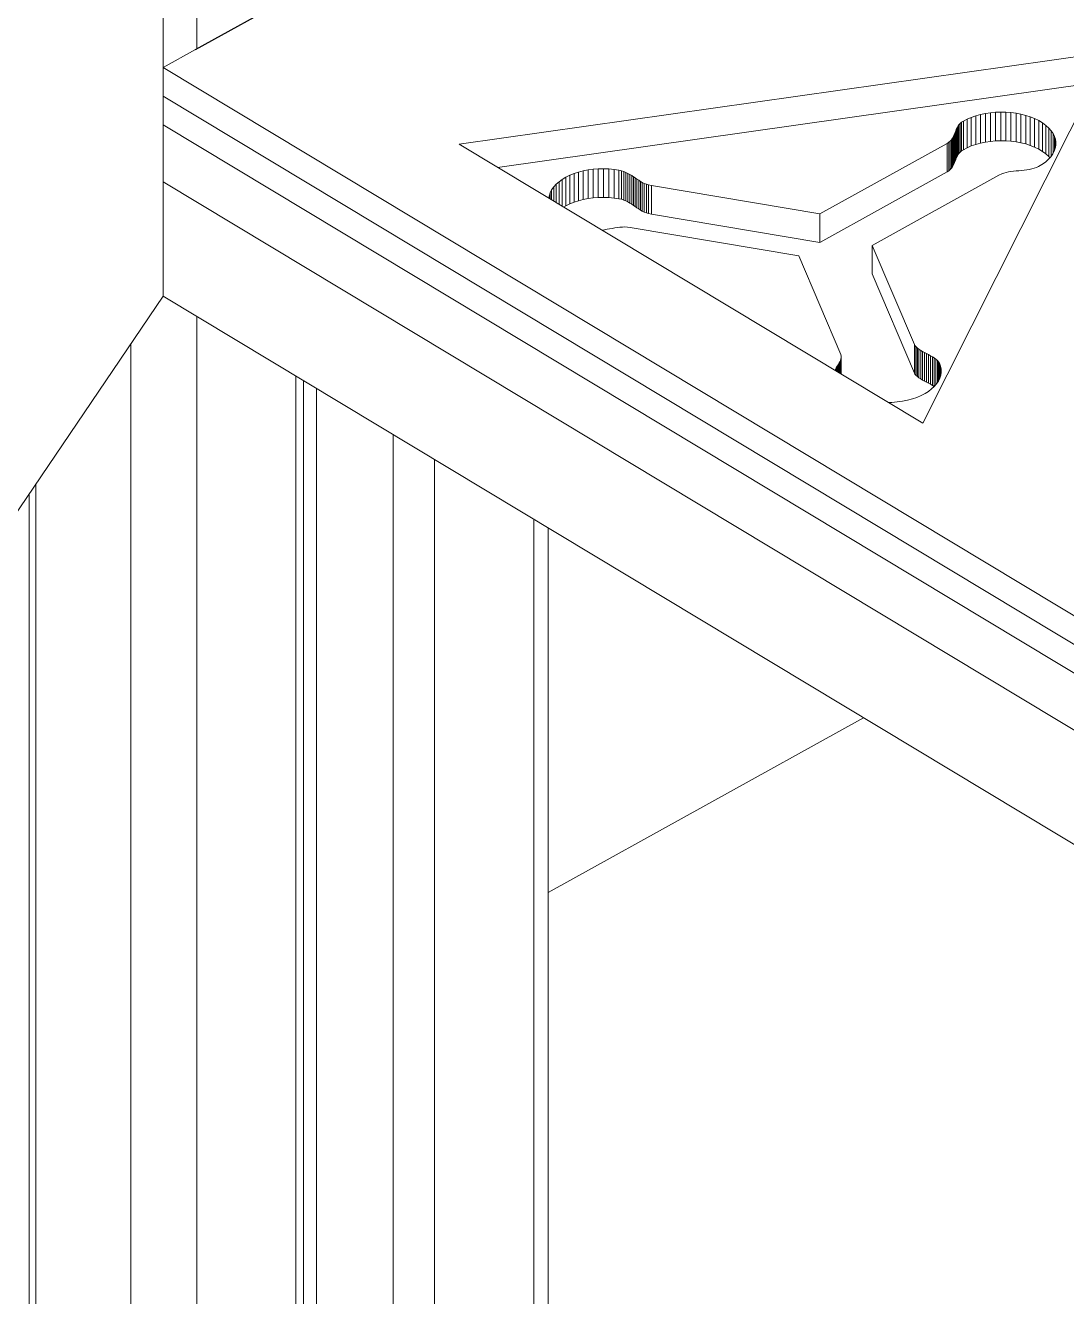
# Model space of a CAD drawing. Header units: inches. Extents: x 4 to 26.1, y 6.7 to 41.9.
# Drawn here: x 8.786 to 10.646, y 15.035 to 17.304 of the extents above; entities that cross this region are included whole.
import ezdxf

# ---------------------------------------------------------------- set-up
doc = ezdxf.new("R2010")
doc.units = ezdxf.units.IN
doc.header["$MEASUREMENT"] = 0
doc.layers.add('rails', color=7, linetype='Continuous', lineweight=35, true_color=0xd4d4d4)

# ---------------------------------------------------------------- blocks, each defined once
blk = doc.blocks.new('A$C382235AA')
at = {"color": 0, "linetype": 'Continuous', "lineweight": 0, "extrusion": (-4.89431e-17, 0.816497, 0.57735)}
for p, q in [((-16.7289, 11.5277), (-16.7289, 25.8164)), ((-16.7889, 11.0863), (-16.7889, 25.7832)), ((-16.7308, 11.5267), (-16.7889, 11.4945)), ((-16.2602, 11.3575), (-15.0988, 11.5223)), ((-15.0988, 11.5223), (-15.4323, 10.8593)), ((-16.7889, 11.4945), (-8.7719, 6.6688)), ((-16.7889, 11.4435), (-16.7889, 11.4945)), ((-15.1265, 11.4673), (-16.1915, 11.3162)), ((-16.7889, 11.4435), (-8.7719, 6.6178)), ((-16.7889, 11.3925), (-16.7889, 11.4435)), ((-8.7719, 6.6178), (-16.7889, 11.4435)), ((-15.3656, 11.3945), (-15.3629, 11.3968)), ((-15.3629, 11.3968), (-15.3597, 11.3989)), ((-15.3629, 11.3457), (-15.3629, 11.3968)), ((-15.3597, 11.3989), (-15.3533, 11.4022)), ((-15.3597, 11.3479), (-15.3597, 11.3989)), ((-15.3533, 11.4022), (-15.3456, 11.4056)), ((-15.3533, 11.3512), (-15.3533, 11.4022)), ((-15.3456, 11.4056), (-15.3375, 11.4084)), ((-15.3456, 11.3545), (-15.3456, 11.4056)), ((-15.3375, 11.4084), (-15.329, 11.4107)), ((-15.3375, 11.3574), (-15.3375, 11.4084)), ((-15.329, 11.4107), (-15.3203, 11.4125)), ((-15.329, 11.3597), (-15.329, 11.4107)), ((-15.3203, 11.4125), (-15.3113, 11.4139)), ((-15.3203, 11.3615), (-15.3203, 11.4125)), ((-15.3113, 11.4139), (-15.3022, 11.4147)), ((-15.3113, 11.3628), (-15.3113, 11.4139)), ((-15.3022, 11.4147), (-15.2931, 11.415)), ((-15.3022, 11.3637), (-15.3022, 11.4147)), ((-15.2931, 11.364), (-15.2931, 11.415)), ((-15.2931, 11.415), (-15.2839, 11.4148)), ((-15.2839, 11.3638), (-15.2839, 11.4148)), ((-15.2839, 11.4148), (-15.2748, 11.4142)), ((-15.2748, 11.3631), (-15.2748, 11.4142)), ((-15.2748, 11.4142), (-15.2658, 11.413)), ((-15.2658, 11.362), (-15.2658, 11.413)), ((-15.2658, 11.413), (-15.2571, 11.4113)), ((-15.2571, 11.3603), (-15.2571, 11.4113)), ((-15.2571, 11.4113), (-15.2485, 11.4092)), ((-15.2485, 11.3582), (-15.2485, 11.4092)), ((-15.2485, 11.4092), (-15.2403, 11.4066)), ((-15.2403, 11.3555), (-15.2403, 11.4066)), ((-15.2403, 11.4066), (-15.2325, 11.4034)), ((-15.2325, 11.3524), (-15.2325, 11.4034)), ((-15.2325, 11.4034), (-15.2251, 11.3998)), ((-15.2251, 11.3488), (-15.2251, 11.3998)), ((-15.2251, 11.3998), (-15.2183, 11.3957)), ((-15.2183, 11.3447), (-15.2183, 11.3957)), ((-15.2183, 11.3957), (-15.2123, 11.3913)), ((-8.7719, 6.5667), (-16.7889, 11.3925)), ((-16.7889, 11.3925), (-8.7719, 6.5667)), ((-16.7889, 11.2904), (-16.7889, 11.3925)), ((-15.3779, 11.3707), (-15.3767, 11.3734)), ((-15.3767, 11.3734), (-15.3756, 11.376)), ((-15.3767, 11.3223), (-15.3767, 11.3734)), ((-15.3756, 11.376), (-15.3746, 11.3788)), ((-15.3756, 11.325), (-15.3756, 11.376)), ((-15.3746, 11.3788), (-15.3735, 11.3815)), ((-15.3746, 11.3277), (-15.3746, 11.3788)), ((-15.3735, 11.3815), (-15.3724, 11.3842)), ((-15.3735, 11.3305), (-15.3735, 11.3815)), ((-15.3724, 11.3842), (-15.3711, 11.3869)), ((-15.3724, 11.3332), (-15.3724, 11.3842)), ((-15.3711, 11.3869), (-15.3696, 11.3895)), ((-15.3711, 11.3358), (-15.3711, 11.3869)), ((-15.3696, 11.3895), (-15.3678, 11.392)), ((-15.3696, 11.3385), (-15.3696, 11.3895)), ((-15.3678, 11.392), (-15.3656, 11.3945)), ((-15.3678, 11.341), (-15.3678, 11.392)), ((-15.3656, 11.3434), (-15.3656, 11.3945)), ((-15.2123, 11.3403), (-15.2123, 11.3913)), ((-15.2123, 11.3913), (-15.2072, 11.3866)), ((-15.2072, 11.3356), (-15.2072, 11.3866)), ((-15.2072, 11.3866), (-15.203, 11.3818)), ((-15.203, 11.3363), (-15.203, 11.3818)), ((-15.203, 11.3818), (-15.1996, 11.3768)), ((-15.1996, 11.3414), (-15.1996, 11.3768)), ((-15.1996, 11.3768), (-15.1971, 11.3716)), ((-15.4323, 10.8593), (-16.2602, 11.3575)), ((-15.6159, 11.2334), (-15.3889, 11.3591)), ((-15.3889, 11.3591), (-15.3857, 11.3612)), ((-15.3889, 11.3081), (-15.3889, 11.3591)), ((-15.3857, 11.3612), (-15.3831, 11.3634)), ((-15.3857, 11.3102), (-15.3857, 11.3612)), ((-15.3831, 11.3634), (-15.3811, 11.3657)), ((-15.3831, 11.3124), (-15.3831, 11.3634)), ((-15.3811, 11.3657), (-15.3793, 11.3682)), ((-15.3811, 11.3147), (-15.3811, 11.3657)), ((-15.3793, 11.3682), (-15.3779, 11.3707)), ((-15.3793, 11.3172), (-15.3793, 11.3682)), ((-15.3779, 11.3197), (-15.3779, 11.3707)), ((-15.3533, 11.3512), (-15.3597, 11.3479)), ((-15.3456, 11.3545), (-15.3533, 11.3512)), ((-15.3375, 11.3574), (-15.3456, 11.3545)), ((-15.329, 11.3597), (-15.3375, 11.3574)), ((-15.3203, 11.3615), (-15.329, 11.3597)), ((-15.3113, 11.3628), (-15.3203, 11.3615)), ((-15.3022, 11.3637), (-15.3113, 11.3628)), ((-15.2931, 11.364), (-15.3022, 11.3637)), ((-15.2839, 11.3638), (-15.2931, 11.364)), ((-15.2748, 11.3631), (-15.2839, 11.3638)), ((-15.2658, 11.362), (-15.2748, 11.3631)), ((-15.2571, 11.3603), (-15.2658, 11.362)), ((-15.2485, 11.3582), (-15.2571, 11.3603)), ((-15.2403, 11.3555), (-15.2485, 11.3582)), ((-15.2325, 11.3524), (-15.2403, 11.3555)), ((-15.2251, 11.3488), (-15.2325, 11.3524)), ((-15.1958, 11.3506), (-15.1976, 11.3454)), ((-15.1971, 11.3466), (-15.1971, 11.3716)), ((-15.1971, 11.3716), (-15.1955, 11.3664)), ((-15.1948, 11.3558), (-15.1958, 11.3506)), ((-15.1955, 11.352), (-15.1955, 11.3664)), ((-15.1955, 11.3664), (-15.1947, 11.3611)), ((-15.1947, 11.3611), (-15.1948, 11.3558)), ((-15.3746, 11.3277), (-15.3756, 11.325)), ((-15.3735, 11.3305), (-15.3746, 11.3277)), ((-15.3724, 11.3332), (-15.3735, 11.3305)), ((-15.3711, 11.3358), (-15.3724, 11.3332)), ((-15.3696, 11.3385), (-15.3711, 11.3358)), ((-15.3678, 11.341), (-15.3696, 11.3385)), ((-15.3656, 11.3434), (-15.3678, 11.341)), ((-15.3629, 11.3457), (-15.3656, 11.3434)), ((-15.3597, 11.3479), (-15.3629, 11.3457)), ((-15.2183, 11.3447), (-15.2251, 11.3488)), ((-15.2123, 11.3403), (-15.2183, 11.3447)), ((-15.2081, 11.3305), (-15.2133, 11.3259)), ((-15.2072, 11.3356), (-15.2123, 11.3403)), ((-15.2037, 11.3353), (-15.2081, 11.3305)), ((-15.2054, 11.3335), (-15.2072, 11.3356)), ((-15.2002, 11.3403), (-15.2037, 11.3353)), ((-15.1976, 11.3454), (-15.2002, 11.3403)), ((-16.0625, 11.3022), (-16.055, 11.3052)), ((-16.055, 11.3052), (-16.047, 11.3078)), ((-16.055, 11.2542), (-16.055, 11.3052)), ((-16.047, 11.3078), (-16.0386, 11.31)), ((-16.047, 11.2568), (-16.047, 11.3078)), ((-16.0386, 11.31), (-16.0299, 11.3117)), ((-16.0386, 11.2589), (-16.0386, 11.31)), ((-16.0299, 11.3117), (-16.0209, 11.3129)), ((-16.0299, 11.2606), (-16.0299, 11.3117)), ((-16.0209, 11.3129), (-16.0117, 11.3136)), ((-16.0209, 11.2618), (-16.0209, 11.3129)), ((-16.0117, 11.3136), (-16.0024, 11.3138)), ((-16.0117, 11.2626), (-16.0117, 11.3136)), ((-16.0024, 11.2628), (-16.0024, 11.3138)), ((-16.0024, 11.3138), (-15.9929, 11.3135)), ((-15.9929, 11.2624), (-15.9929, 11.3135)), ((-15.9929, 11.3135), (-15.9834, 11.3126)), ((-15.9834, 11.2616), (-15.9834, 11.3126)), ((-15.9834, 11.3126), (-15.975, 11.3113)), ((-15.975, 11.2603), (-15.975, 11.3113)), ((-15.975, 11.3113), (-15.9705, 11.3103)), ((-15.9705, 11.2593), (-15.9705, 11.3103)), ((-15.9705, 11.3103), (-15.9663, 11.309)), ((-15.9663, 11.2579), (-15.9663, 11.309)), ((-15.9663, 11.309), (-15.9624, 11.3074)), ((-15.9624, 11.2564), (-15.9624, 11.3074)), ((-15.9624, 11.3074), (-15.9588, 11.3056)), ((-15.9588, 11.2546), (-15.9588, 11.3056)), ((-15.9588, 11.3056), (-15.9553, 11.3037)), ((-15.3889, 11.3081), (-15.6159, 11.1824)), ((-15.3857, 11.3102), (-15.3889, 11.3081)), ((-15.3831, 11.3124), (-15.3857, 11.3102)), ((-15.3811, 11.3147), (-15.3831, 11.3124)), ((-15.3793, 11.3172), (-15.3811, 11.3147)), ((-15.3779, 11.3197), (-15.3793, 11.3172)), ((-15.3767, 11.3223), (-15.3779, 11.3197)), ((-15.3756, 11.325), (-15.3767, 11.3223)), ((-15.2914, 11.3047), (-15.2966, 11.3022)), ((-15.2876, 11.3061), (-15.2914, 11.3047)), ((-15.2835, 11.3072), (-15.2876, 11.3061)), ((-15.2793, 11.3081), (-15.2835, 11.3072)), ((-15.2748, 11.3088), (-15.2793, 11.3081)), ((-15.2702, 11.3094), (-15.2748, 11.3088)), ((-15.2656, 11.3099), (-15.2702, 11.3094)), ((-15.2608, 11.3104), (-15.2656, 11.3099)), ((-15.2561, 11.3109), (-15.2608, 11.3104)), ((-15.2514, 11.3114), (-15.2561, 11.3109)), ((-15.2467, 11.312), (-15.2514, 11.3114)), ((-15.2421, 11.3128), (-15.2467, 11.312)), ((-15.2376, 11.3137), (-15.2421, 11.3128)), ((-15.2333, 11.3149), (-15.2376, 11.3137)), ((-15.2293, 11.3163), (-15.2333, 11.3149)), ((-15.2254, 11.3181), (-15.2293, 11.3163)), ((-15.2194, 11.3216), (-15.2254, 11.3181)), ((-15.2133, 11.3259), (-15.2194, 11.3216)), ((-16.7889, 11.2904), (-16.7889, 11.0863)), ((-16.7889, 11.2904), (-8.8284, 6.4987)), ((-8.7719, 6.4647), (-16.7889, 11.2904)), ((-16.095, 11.2761), (-16.0914, 11.2813)), ((-16.0914, 11.2813), (-16.0869, 11.2862)), ((-16.0914, 11.2559), (-16.0914, 11.2813)), ((-16.0869, 11.2862), (-16.0818, 11.2907)), ((-16.0869, 11.2533), (-16.0869, 11.2862)), ((-16.0818, 11.2907), (-16.076, 11.2949)), ((-16.0818, 11.2502), (-16.0818, 11.2907)), ((-16.076, 11.2949), (-16.0695, 11.2987)), ((-16.076, 11.2467), (-16.076, 11.2949)), ((-16.0695, 11.2987), (-16.0625, 11.3022)), ((-16.0695, 11.2477), (-16.0695, 11.2987)), ((-16.0625, 11.2511), (-16.0625, 11.3022)), ((-15.9553, 11.2527), (-15.9553, 11.3037)), ((-15.9553, 11.3037), (-15.9521, 11.3017)), ((-15.9521, 11.2506), (-15.9521, 11.3017)), ((-15.9521, 11.3017), (-15.9489, 11.2995)), ((-15.9489, 11.2485), (-15.9489, 11.2995)), ((-15.9489, 11.2995), (-15.9458, 11.2974)), ((-15.9458, 11.2464), (-15.9458, 11.2974)), ((-15.9458, 11.2974), (-15.9428, 11.2952)), ((-15.9428, 11.2442), (-15.9428, 11.2952)), ((-15.9428, 11.2952), (-15.9396, 11.2932)), ((-15.9396, 11.2421), (-15.9396, 11.2932)), ((-15.9396, 11.2932), (-15.9365, 11.2912)), ((-15.9365, 11.2401), (-15.9365, 11.2912)), ((-15.9365, 11.2912), (-15.9331, 11.2893)), ((-15.9331, 11.2383), (-15.9331, 11.2893)), ((-15.9331, 11.2893), (-15.9296, 11.2876)), ((-15.9296, 11.2366), (-15.9296, 11.2876)), ((-15.9296, 11.2876), (-15.9259, 11.2862)), ((-15.9259, 11.2351), (-15.9259, 11.2862)), ((-15.9259, 11.2862), (-15.9219, 11.285)), ((-15.9219, 11.2339), (-15.9219, 11.285)), ((-15.9219, 11.285), (-15.9165, 11.2838)), ((-15.9165, 11.2328), (-15.9165, 11.2838)), ((-15.9165, 11.2838), (-15.6159, 11.2334)), ((-15.2966, 11.3022), (-15.5226, 11.1771)), ((-16.1001, 11.2612), (-16.0995, 11.2651)), ((-16.0995, 11.2651), (-16.0977, 11.2706)), ((-16.0995, 11.2608), (-16.0995, 11.2651)), ((-16.0977, 11.2706), (-16.095, 11.2761)), ((-16.0977, 11.2598), (-16.0977, 11.2706)), ((-16.095, 11.2581), (-16.095, 11.2761)), ((-16.0386, 11.2589), (-16.047, 11.2568)), ((-16.0299, 11.2606), (-16.0386, 11.2589)), ((-16.0209, 11.2618), (-16.0299, 11.2606)), ((-16.0117, 11.2626), (-16.0209, 11.2618)), ((-16.0024, 11.2628), (-16.0117, 11.2626)), ((-15.9929, 11.2624), (-16.0024, 11.2628)), ((-15.9834, 11.2616), (-15.9929, 11.2624)), ((-15.975, 11.2603), (-15.9834, 11.2616)), ((-15.9705, 11.2593), (-15.975, 11.2603)), ((-15.9663, 11.2579), (-15.9705, 11.2593)), ((-16.0695, 11.2477), (-16.0736, 11.2453)), ((-16.0625, 11.2511), (-16.0695, 11.2477)), ((-16.055, 11.2542), (-16.0625, 11.2511)), ((-16.047, 11.2568), (-16.055, 11.2542)), ((-15.9624, 11.2564), (-15.9663, 11.2579)), ((-15.9588, 11.2546), (-15.9624, 11.2564)), ((-15.9553, 11.2527), (-15.9588, 11.2546)), ((-15.9521, 11.2506), (-15.9553, 11.2527)), ((-15.9489, 11.2485), (-15.9521, 11.2506)), ((-15.9458, 11.2464), (-15.9489, 11.2485)), ((-15.9428, 11.2442), (-15.9458, 11.2464)), ((-15.9396, 11.2421), (-15.9428, 11.2442)), ((-15.9365, 11.2401), (-15.9396, 11.2421)), ((-15.9331, 11.2383), (-15.9365, 11.2401)), ((-15.9296, 11.2366), (-15.9331, 11.2383)), ((-15.9259, 11.2351), (-15.9296, 11.2366)), ((-15.9219, 11.2339), (-15.9259, 11.2351)), ((-15.9165, 11.2328), (-15.9219, 11.2339)), ((-15.6159, 11.1824), (-15.9165, 11.2328)), ((-15.6159, 11.1824), (-15.6159, 11.2334)), ((-16.0007, 11.2049), (-16.0054, 11.2042)), ((-15.9961, 11.2057), (-16.0007, 11.2049)), ((-15.9915, 11.2066), (-15.9961, 11.2057)), ((-15.9869, 11.2074), (-15.9915, 11.2066)), ((-15.9823, 11.2082), (-15.9869, 11.2074)), ((-15.9777, 11.2089), (-15.9823, 11.2082)), ((-15.9732, 11.2095), (-15.9777, 11.2089)), ((-15.9687, 11.2098), (-15.9732, 11.2095)), ((-15.9642, 11.2099), (-15.9687, 11.2098)), ((-15.9597, 11.2097), (-15.9642, 11.2099)), ((-15.9547, 11.2091), (-15.9597, 11.2097)), ((-15.6537, 11.1586), (-15.9547, 11.2091)), ((-15.5226, 11.1261), (-15.5226, 11.1771)), ((-15.5226, 11.1771), (-15.4472, 11)), ((-15.5787, 10.9823), (-15.6537, 11.1586)), ((-15.4472, 10.949), (-15.5226, 11.1261)), ((-21.7094, 3.8282), (-16.7889, 11.0863)), ((-8.8284, 6.2946), (-16.7889, 11.0863)), ((-16.7289, 8.8741), (-16.7289, 11.0502)), ((-16.8462, 6.426), (-16.8462, 11.0016)), ((-15.4472, 10.949), (-15.4472, 11)), ((-15.4472, 11), (-15.4462, 10.9983)), ((-15.4462, 10.9472), (-15.4462, 10.9983)), ((-15.4462, 10.9983), (-15.4443, 10.9959)), ((-15.4443, 10.9449), (-15.4443, 10.9959)), ((-15.4443, 10.9959), (-15.4419, 10.9937)), ((-15.4419, 10.9427), (-15.4419, 10.9937)), ((-15.4419, 10.9937), (-15.4391, 10.9916)), ((-15.4391, 10.9406), (-15.4391, 10.9916)), ((-15.4391, 10.9916), (-15.436, 10.9896)), ((-15.436, 10.9386), (-15.436, 10.9896)), ((-15.436, 10.9896), (-15.4326, 10.9877)), ((-15.4326, 10.9366), (-15.4326, 10.9877)), ((-15.4326, 10.9877), (-15.4291, 10.9858)), ((-15.5851, 10.9612), (-15.5834, 10.9638)), ((-15.5834, 10.9638), (-15.5819, 10.9664)), ((-15.5834, 10.9502), (-15.5834, 10.9638)), ((-15.5819, 10.9664), (-15.5805, 10.969)), ((-15.5819, 10.9493), (-15.5819, 10.9664)), ((-15.5805, 10.969), (-15.5793, 10.9716)), ((-15.5805, 10.9484), (-15.5805, 10.969)), ((-15.5793, 10.9716), (-15.5785, 10.9742)), ((-15.5793, 10.9477), (-15.5793, 10.9716)), ((-15.578, 10.9795), (-15.5787, 10.9823)), ((-15.5785, 10.9742), (-15.578, 10.9768)), ((-15.5785, 10.9472), (-15.5785, 10.9742)), ((-15.578, 10.9768), (-15.578, 10.9795)), ((-15.578, 10.947), (-15.578, 10.9768)), ((-15.4291, 10.9348), (-15.4291, 10.9858)), ((-15.4291, 10.9858), (-15.4255, 10.9839)), ((-15.4255, 10.9329), (-15.4255, 10.9839)), ((-15.4255, 10.9839), (-15.4219, 10.982)), ((-15.4219, 10.931), (-15.4219, 10.982)), ((-15.4219, 10.982), (-15.4184, 10.9801)), ((-15.4184, 10.9291), (-15.4184, 10.9801)), ((-15.4184, 10.9801), (-15.415, 10.9782)), ((-15.415, 10.9271), (-15.415, 10.9782)), ((-15.415, 10.9782), (-15.4117, 10.9761)), ((-15.4117, 10.9251), (-15.4117, 10.9761)), ((-15.4117, 10.9761), (-15.4088, 10.9739)), ((-15.4088, 10.9284), (-15.4088, 10.9739)), ((-15.4088, 10.9739), (-15.4063, 10.9716)), ((-15.4063, 10.9318), (-15.4063, 10.9716)), ((-15.4063, 10.9716), (-15.4041, 10.9691)), ((-15.4041, 10.9351), (-15.4041, 10.9691)), ((-15.4041, 10.9691), (-15.4025, 10.9665)), ((-15.4025, 10.9384), (-15.4025, 10.9665)), ((-15.4025, 10.9665), (-15.4007, 10.9616)), ((-16.5517, 8.9722), (-16.5517, 10.9435)), ((-15.5893, 10.9538), (-15.5882, 10.956)), ((-15.5882, 10.956), (-15.5867, 10.9586)), ((-15.5882, 10.9531), (-15.5882, 10.956)), ((-15.5867, 10.9586), (-15.5851, 10.9612)), ((-15.5867, 10.9522), (-15.5867, 10.9586)), ((-15.5851, 10.9512), (-15.5851, 10.9612)), ((-15.4462, 10.9472), (-15.4472, 10.949)), ((-15.4443, 10.9449), (-15.4462, 10.9472)), ((-15.4419, 10.9427), (-15.4443, 10.9449)), ((-15.4391, 10.9406), (-15.4419, 10.9427)), ((-15.4001, 10.9452), (-15.4018, 10.9399)), ((-15.4007, 10.9434), (-15.4007, 10.9616)), ((-15.4007, 10.9616), (-15.3996, 10.9561)), ((-15.3994, 10.9506), (-15.4001, 10.9452)), ((-15.3996, 10.9494), (-15.3996, 10.9561)), ((-15.3996, 10.9561), (-15.3994, 10.9506)), ((-16.5383, 8.9796), (-16.5383, 10.9355)), ((-16.5152, 10.9216), (-16.5152, 8.9924)), ((-15.436, 10.9386), (-15.4391, 10.9406)), ((-15.4326, 10.9366), (-15.436, 10.9386)), ((-15.4291, 10.9348), (-15.4326, 10.9366)), ((-15.4255, 10.9329), (-15.4291, 10.9348)), ((-15.4219, 10.931), (-15.4255, 10.9329)), ((-15.4165, 10.9206), (-15.4221, 10.9164)), ((-15.4184, 10.9291), (-15.4219, 10.931)), ((-15.415, 10.9271), (-15.4184, 10.9291)), ((-15.4117, 10.9251), (-15.4165, 10.9206)), ((-15.4117, 10.9251), (-15.415, 10.9271)), ((-15.4076, 10.9298), (-15.4117, 10.9251)), ((-15.4117, 10.925), (-15.4117, 10.9251)), ((-15.4043, 10.9348), (-15.4076, 10.9298)), ((-15.4018, 10.9399), (-15.4043, 10.9348)), ((-15.4876, 10.8966), (-15.4941, 10.8964)), ((-15.478, 10.8974), (-15.4876, 10.8966)), ((-15.4685, 10.8987), (-15.478, 10.8974)), ((-15.4594, 10.9006), (-15.4685, 10.8987)), ((-15.4507, 10.9029), (-15.4594, 10.9006)), ((-15.4427, 10.9057), (-15.4507, 10.9029)), ((-15.4352, 10.9089), (-15.4427, 10.9057)), ((-15.4283, 10.9125), (-15.4352, 10.9089)), ((-15.4221, 10.9164), (-15.4283, 10.9125)), ((-16.3778, 9.0685), (-16.3778, 10.8388)), ((-16.3042, 9.1093), (-16.3042, 10.7945)), ((-17.0162, 6.5283), (-17.0162, 10.7509)), ((-17.0283, 6.5457), (-17.0283, 10.7331)), ((-16.127, 9.2074), (-16.127, 10.6879)), ((-16.1015, 9.2216), (-16.1015, 10.6725)), ((-15.5382, 10.3335), (-16.1015, 10.0216))]:
    blk.add_line(p, q, dxfattribs=at)

msp = doc.modelspace()

# ---------------------------------------------------------------- linework, layer by layer
msp.add_line((9.0903, 17.2613), (9.2708, 17.3612))

# ---------------------------------------------------------------- block references
at = {"layer": 'rails'}
msp.add_blockref('A$C382235AA', (25.8212, 5.7346), dxfattribs=at)

doc.saveas('drawing.dxf')
